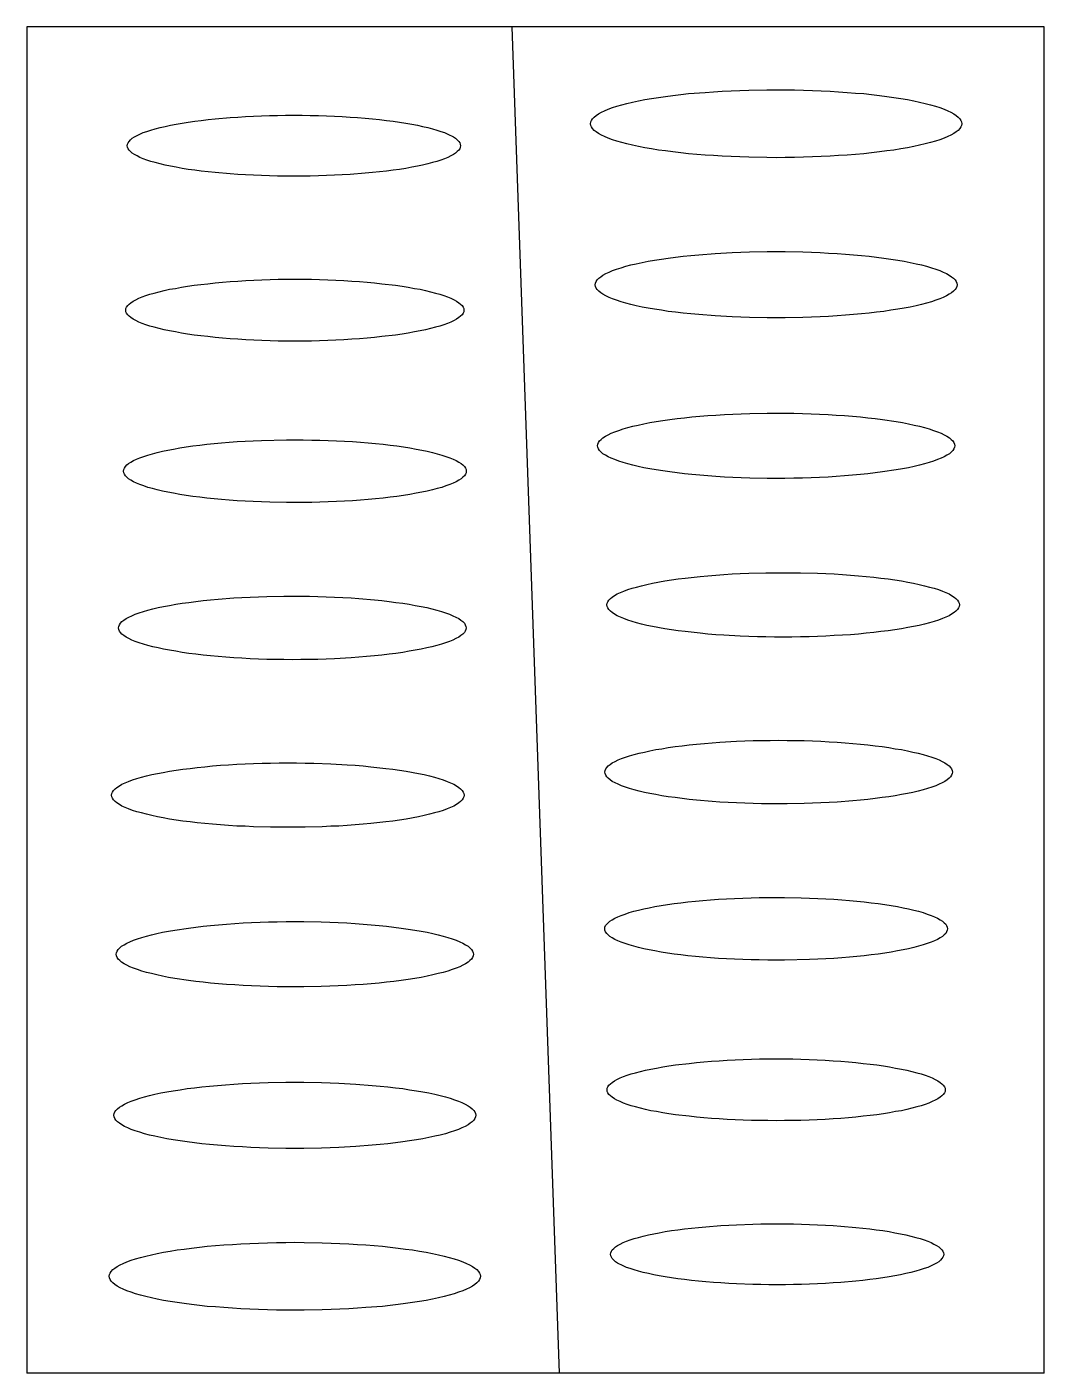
# Model space of a CAD drawing. Header units: millimetres. Extents: x 106 to 1096, y 85 to 181.
# Drawn here: x 952.3 to 1015.5, y 91.4 to 175 of the extents above; entities that cross this region are included whole.
import ezdxf

# ---------------------------------------------------------------- set-up
doc = ezdxf.new("R2010")
doc.units = ezdxf.units.MM

msp = doc.modelspace()

# ---------------------------------------------------------------- linework, layer by layer
at = {"color": 40, "true_color": 0xffa600}
for p, q in [((952.329, 175.007), (952.329, 91.407)), ((1015.521, 175.007), (952.329, 175.007)), ((982.447, 175.007), (985.404, 91.407)), ((1015.521, 91.407), (1015.521, 175.007)), ((1015.521, 91.407), (952.329, 91.407))]:
    msp.add_line(p, q, dxfattribs=at)
for points in [[(1010.407, 168.993, 0), (1010.397, 168.893, 0), (1010.357, 168.793, 0), (1010.287, 168.693, 0), (1010.187, 168.583, 0), (1010.067, 168.483, 0), (1009.917, 168.383, 0), (1009.737, 168.283, 0), (1009.537, 168.193, 0), (1009.307, 168.093, 0), (1009.047, 168.003, 0), (1008.767, 167.913, 0), (1008.467, 167.823, 0), (1008.137, 167.743, 0), (1007.787, 167.663, 0), (1007.427, 167.583, 0), (1007.027, 167.503, 0), (1006.617, 167.433, 0), (1006.197, 167.363, 0), (1005.747, 167.303, 0), (1005.287, 167.243, 0), (1004.807, 167.193, 0), (1004.317, 167.133, 0), (1003.807, 167.093, 0), (1003.287, 167.053, 0), (1002.757, 167.013, 0), (1002.227, 166.983, 0), (1001.677, 166.953, 0), (1001.127, 166.933, 0), (1000.567, 166.913, 0), (1000.007, 166.903, 0), (999.437, 166.893, 0), (998.877, 166.883, 0), (998.307, 166.893, 0), (997.187, 166.913, 0), (996.627, 166.933, 0), (996.077, 166.953, 0), (995.527, 166.983, 0), (994.987, 167.013, 0), (994.457, 167.053, 0), (993.437, 167.133, 0), (992.947, 167.193, 0), (992.467, 167.243, 0), (992.007, 167.303, 0), (991.557, 167.363, 0), (991.127, 167.433, 0), (990.717, 167.503, 0), (990.327, 167.583, 0), (989.957, 167.663, 0), (989.607, 167.743, 0), (989.287, 167.823, 0), (988.987, 167.913, 0), (988.707, 168.003, 0), (988.447, 168.093, 0), (988.217, 168.193, 0), (988.017, 168.283, 0), (987.837, 168.383, 0), (987.687, 168.483, 0), (987.567, 168.583, 0), (987.467, 168.693, 0), (987.397, 168.793, 0), (987.357, 168.893, 0), (987.337, 168.993, 0), (987.357, 169.103, 0), (987.397, 169.203, 0), (987.467, 169.303, 0), (987.567, 169.413, 0), (987.687, 169.513, 0), (987.837, 169.613, 0), (988.017, 169.713, 0), (988.217, 169.803, 0), (988.447, 169.903, 0), (988.707, 169.993, 0), (988.987, 170.083, 0), (989.287, 170.173, 0), (989.607, 170.253, 0), (989.957, 170.333, 0), (990.327, 170.413, 0), (990.717, 170.493, 0), (991.127, 170.563, 0), (991.557, 170.633, 0), (992.007, 170.693, 0), (992.467, 170.753, 0), (992.947, 170.803, 0), (993.437, 170.863, 0), (994.457, 170.943, 0), (994.987, 170.983, 0), (995.527, 171.013, 0), (996.077, 171.043, 0), (996.627, 171.063, 0), (997.187, 171.083, 0), (998.307, 171.103, 0), (999.437, 171.103, 0), (1000.007, 171.093, 0), (1000.567, 171.083, 0), (1001.127, 171.063, 0), (1001.677, 171.043, 0), (1002.227, 171.013, 0), (1002.757, 170.983, 0), (1003.287, 170.943, 0), (1003.807, 170.903, 0), (1004.317, 170.863, 0), (1004.807, 170.803, 0), (1005.287, 170.753, 0), (1005.747, 170.693, 0), (1006.197, 170.633, 0), (1006.617, 170.563, 0), (1007.027, 170.493, 0), (1007.427, 170.413, 0), (1007.787, 170.333, 0), (1008.137, 170.253, 0), (1008.467, 170.173, 0), (1008.767, 170.083, 0), (1009.047, 169.993, 0), (1009.307, 169.903, 0), (1009.537, 169.803, 0), (1009.737, 169.713, 0), (1009.917, 169.613, 0), (1010.067, 169.513, 0), (1010.187, 169.413, 0), (1010.287, 169.303, 0), (1010.357, 169.203, 0), (1010.397, 169.103, 0), (1010.407, 168.993, 0)], [(958.564, 167.632, 0), (958.574, 167.722, 0), (958.614, 167.812, 0), (958.674, 167.902, 0), (958.764, 168.002, 0), (958.874, 168.092, 0), (959.014, 168.182, 0), (959.354, 168.352, 0), (959.554, 168.442, 0), (959.784, 168.522, 0), (960.034, 168.602, 0), (960.304, 168.682, 0), (960.604, 168.752, 0), (960.914, 168.832, 0), (961.244, 168.902, 0), (961.594, 168.972, 0), (961.964, 169.032, 0), (962.344, 169.092, 0), (962.754, 169.152, 0), (963.164, 169.202, 0), (963.594, 169.252, 0), (964.034, 169.302, 0), (964.954, 169.382, 0), (965.424, 169.412, 0), (965.914, 169.442, 0), (966.894, 169.482, 0), (967.394, 169.502, 0), (967.904, 169.512, 0), (968.404, 169.522, 0), (969.424, 169.522, 0), (969.934, 169.512, 0), (970.434, 169.502, 0), (971.434, 169.462, 0), (971.924, 169.442, 0), (972.404, 169.412, 0), (972.874, 169.382, 0), (973.344, 169.342, 0), (973.794, 169.302, 0), (974.234, 169.252, 0), (974.664, 169.202, 0), (975.084, 169.152, 0), (975.484, 169.092, 0), (975.864, 169.032, 0), (976.234, 168.972, 0), (976.584, 168.902, 0), (976.914, 168.832, 0), (977.234, 168.752, 0), (977.524, 168.682, 0), (977.794, 168.602, 0), (978.044, 168.522, 0), (978.274, 168.442, 0), (978.484, 168.352, 0), (978.824, 168.182, 0), (978.954, 168.092, 0), (979.064, 168.002, 0), (979.154, 167.902, 0), (979.214, 167.812, 0), (979.254, 167.722, 0), (979.264, 167.632, 0), (979.254, 167.532, 0), (979.214, 167.442, 0), (979.154, 167.352, 0), (979.064, 167.262, 0), (978.954, 167.172, 0), (978.824, 167.082, 0), (978.664, 166.992, 0), (978.484, 166.902, 0), (978.274, 166.822, 0), (978.044, 166.732, 0), (977.794, 166.652, 0), (977.524, 166.582, 0), (977.234, 166.502, 0), (976.914, 166.432, 0), (976.584, 166.362, 0), (976.234, 166.292, 0), (975.864, 166.222, 0), (975.484, 166.162, 0), (975.084, 166.112, 0), (974.664, 166.052, 0), (974.234, 166.002, 0), (973.794, 165.962, 0), (973.344, 165.922, 0), (972.404, 165.842, 0), (971.924, 165.822, 0), (971.434, 165.792, 0), (970.434, 165.752, 0), (969.934, 165.742, 0), (969.424, 165.742, 0), (968.914, 165.732, 0), (968.404, 165.742, 0), (967.904, 165.742, 0), (967.394, 165.752, 0), (966.894, 165.772, 0), (966.404, 165.792, 0), (965.914, 165.822, 0), (965.424, 165.842, 0), (964.954, 165.882, 0), (964.034, 165.962, 0), (963.594, 166.002, 0), (963.164, 166.052, 0), (962.754, 166.112, 0), (962.344, 166.162, 0), (961.964, 166.222, 0), (961.594, 166.292, 0), (961.244, 166.362, 0), (960.914, 166.432, 0), (960.604, 166.502, 0), (960.304, 166.582, 0), (960.034, 166.652, 0), (959.784, 166.732, 0), (959.554, 166.822, 0), (959.354, 166.902, 0), (959.174, 166.992, 0), (959.014, 167.082, 0), (958.874, 167.172, 0), (958.764, 167.262, 0), (958.674, 167.352, 0), (958.614, 167.442, 0), (958.574, 167.532, 0), (958.564, 167.632, 0)], [(1010.117, 158.993, 0), (1010.097, 158.893, 0), (1010.057, 158.793, 0), (1009.997, 158.693, 0), (1009.897, 158.593, 0), (1009.777, 158.503, 0), (1009.627, 158.403, 0), (1009.457, 158.303, 0), (1009.257, 158.213, 0), (1009.037, 158.123, 0), (1008.787, 158.033, 0), (1008.517, 157.943, 0), (1008.217, 157.853, 0), (1007.907, 157.773, 0), (1007.567, 157.693, 0), (1007.207, 157.613, 0), (1006.827, 157.543, 0), (1006.427, 157.473, 0), (1006.007, 157.413, 0), (1005.567, 157.343, 0), (1005.117, 157.293, 0), (1004.657, 157.233, 0), (1004.177, 157.183, 0), (1003.177, 157.103, 0), (1002.657, 157.063, 0), (1002.137, 157.033, 0), (1001.607, 157.003, 0), (1000.527, 156.963, 0), (999.427, 156.943, 0), (998.327, 156.943, 0), (997.227, 156.963, 0), (996.147, 157.003, 0), (995.087, 157.063, 0), (994.067, 157.143, 0), (993.577, 157.183, 0), (993.097, 157.233, 0), (992.627, 157.293, 0), (992.177, 157.343, 0), (991.747, 157.413, 0), (991.327, 157.473, 0), (990.927, 157.543, 0), (990.547, 157.613, 0), (990.187, 157.693, 0), (989.847, 157.773, 0), (989.527, 157.853, 0), (989.237, 157.943, 0), (988.967, 158.033, 0), (988.717, 158.123, 0), (988.497, 158.213, 0), (988.297, 158.303, 0), (988.117, 158.403, 0), (987.977, 158.503, 0), (987.857, 158.593, 0), (987.757, 158.693, 0), (987.687, 158.793, 0), (987.647, 158.893, 0), (987.637, 158.993, 0), (987.647, 159.103, 0), (987.687, 159.203, 0), (987.757, 159.303, 0), (987.857, 159.403, 0), (987.977, 159.493, 0), (988.117, 159.593, 0), (988.297, 159.693, 0), (988.497, 159.783, 0), (988.717, 159.873, 0), (988.967, 159.963, 0), (989.237, 160.053, 0), (989.527, 160.143, 0), (989.847, 160.223, 0), (990.187, 160.303, 0), (990.547, 160.383, 0), (990.927, 160.453, 0), (991.327, 160.523, 0), (991.747, 160.583, 0), (992.177, 160.653, 0), (992.627, 160.703, 0), (993.097, 160.763, 0), (993.577, 160.813, 0), (994.067, 160.853, 0), (995.087, 160.933, 0), (996.147, 160.993, 0), (997.227, 161.033, 0), (998.327, 161.053, 0), (999.427, 161.053, 0), (1000.527, 161.033, 0), (1001.607, 160.993, 0), (1002.137, 160.963, 0), (1002.657, 160.933, 0), (1003.177, 160.893, 0), (1004.177, 160.813, 0), (1004.657, 160.763, 0), (1005.117, 160.703, 0), (1005.567, 160.653, 0), (1006.007, 160.583, 0), (1006.427, 160.523, 0), (1006.827, 160.453, 0), (1007.207, 160.383, 0), (1007.567, 160.303, 0), (1007.907, 160.223, 0), (1008.217, 160.143, 0), (1008.517, 160.053, 0), (1008.787, 159.963, 0), (1009.037, 159.873, 0), (1009.257, 159.783, 0), (1009.457, 159.693, 0), (1009.627, 159.593, 0), (1009.777, 159.493, 0), (1009.897, 159.403, 0), (1009.997, 159.303, 0), (1010.057, 159.203, 0), (1010.097, 159.103, 0), (1010.117, 158.993, 0)], [(958.474, 157.422, 0), (958.484, 157.512, 0), (958.524, 157.602, 0), (958.594, 157.702, 0), (958.674, 157.792, 0), (958.794, 157.882, 0), (958.924, 157.972, 0), (959.094, 158.062, 0), (959.274, 158.152, 0), (959.484, 158.242, 0), (959.714, 158.322, 0), (959.974, 158.402, 0), (960.244, 158.482, 0), (960.544, 158.562, 0), (960.864, 158.632, 0), (961.194, 158.712, 0), (961.554, 158.772, 0), (961.924, 158.842, 0), (962.314, 158.902, 0), (962.724, 158.962, 0), (963.144, 159.012, 0), (963.574, 159.062, 0), (964.024, 159.112, 0), (964.484, 159.152, 0), (964.954, 159.192, 0), (965.434, 159.222, 0), (965.924, 159.252, 0), (966.424, 159.282, 0), (966.924, 159.302, 0), (967.434, 159.312, 0), (967.944, 159.332, 0), (968.464, 159.332, 0), (968.974, 159.342, 0), (969.494, 159.332, 0), (970.004, 159.332, 0), (970.514, 159.312, 0), (971.024, 159.302, 0), (971.524, 159.282, 0), (972.024, 159.252, 0), (972.514, 159.222, 0), (972.994, 159.192, 0), (973.464, 159.152, 0), (973.924, 159.112, 0), (974.374, 159.062, 0), (975.234, 158.962, 0), (975.634, 158.902, 0), (976.024, 158.842, 0), (976.404, 158.772, 0), (976.754, 158.712, 0), (977.094, 158.632, 0), (977.404, 158.562, 0), (977.704, 158.482, 0), (977.984, 158.402, 0), (978.234, 158.322, 0), (978.464, 158.242, 0), (978.674, 158.152, 0), (978.864, 158.062, 0), (979.024, 157.972, 0), (979.164, 157.882, 0), (979.274, 157.792, 0), (979.364, 157.702, 0), (979.424, 157.602, 0), (979.464, 157.512, 0), (979.474, 157.422, 0), (979.464, 157.322, 0), (979.424, 157.232, 0), (979.364, 157.132, 0), (979.274, 157.042, 0), (979.164, 156.952, 0), (979.024, 156.862, 0), (978.864, 156.772, 0), (978.674, 156.682, 0), (978.464, 156.592, 0), (978.234, 156.512, 0), (977.984, 156.432, 0), (977.704, 156.352, 0), (977.404, 156.272, 0), (977.094, 156.202, 0), (976.754, 156.132, 0), (976.404, 156.062, 0), (976.024, 155.992, 0), (975.634, 155.932, 0), (975.234, 155.872, 0), (974.374, 155.772, 0), (973.924, 155.722, 0), (973.464, 155.682, 0), (972.994, 155.642, 0), (972.514, 155.612, 0), (972.024, 155.582, 0), (971.524, 155.552, 0), (971.024, 155.532, 0), (970.514, 155.522, 0), (970.004, 155.502, 0), (969.494, 155.502, 0), (968.974, 155.492, 0), (968.464, 155.502, 0), (967.944, 155.502, 0), (967.434, 155.522, 0), (966.924, 155.532, 0), (966.424, 155.552, 0), (965.924, 155.582, 0), (965.434, 155.612, 0), (964.954, 155.642, 0), (964.484, 155.682, 0), (964.024, 155.722, 0), (963.574, 155.772, 0), (963.144, 155.822, 0), (962.724, 155.872, 0), (962.314, 155.932, 0), (961.924, 155.992, 0), (961.554, 156.062, 0), (961.194, 156.132, 0), (960.864, 156.202, 0), (960.544, 156.272, 0), (960.244, 156.352, 0), (959.974, 156.432, 0), (959.714, 156.512, 0), (959.484, 156.592, 0), (959.274, 156.682, 0), (959.094, 156.772, 0), (958.924, 156.862, 0), (958.794, 156.952, 0), (958.674, 157.042, 0), (958.594, 157.132, 0), (958.524, 157.232, 0), (958.484, 157.322, 0), (958.474, 157.422, 0)], [(1009.967, 148.993, 0), (1009.957, 148.903, 0), (1009.917, 148.803, 0), (1009.847, 148.703, 0), (1009.757, 148.603, 0), (1009.637, 148.503, 0), (1009.487, 148.413, 0), (1009.317, 148.313, 0), (1009.127, 148.223, 0), (1008.897, 148.133, 0), (1008.657, 148.043, 0), (1008.387, 147.953, 0), (1008.097, 147.873, 0), (1007.787, 147.793, 0), (1007.447, 147.713, 0), (1007.097, 147.633, 0), (1006.717, 147.563, 0), (1006.327, 147.493, 0), (1005.487, 147.373, 0), (1005.037, 147.313, 0), (1004.577, 147.253, 0), (1004.107, 147.213, 0), (1003.617, 147.163, 0), (1003.117, 147.123, 0), (1002.607, 147.083, 0), (1002.097, 147.053, 0), (1000.507, 146.993, 0), (999.967, 146.983, 0), (999.417, 146.973, 0), (998.327, 146.973, 0), (997.247, 146.993, 0), (996.707, 147.013, 0), (996.177, 147.033, 0), (995.657, 147.053, 0), (995.137, 147.083, 0), (994.627, 147.123, 0), (994.137, 147.163, 0), (993.647, 147.213, 0), (993.177, 147.253, 0), (992.717, 147.313, 0), (992.267, 147.373, 0), (991.837, 147.433, 0), (991.427, 147.493, 0), (991.037, 147.563, 0), (990.657, 147.633, 0), (990.307, 147.713, 0), (989.967, 147.793, 0), (989.657, 147.873, 0), (989.367, 147.953, 0), (989.097, 148.043, 0), (988.847, 148.133, 0), (988.627, 148.223, 0), (988.437, 148.313, 0), (988.267, 148.413, 0), (988.117, 148.503, 0), (987.997, 148.603, 0), (987.907, 148.703, 0), (987.837, 148.803, 0), (987.797, 148.903, 0), (987.787, 148.993, 0), (987.797, 149.093, 0), (987.837, 149.193, 0), (987.907, 149.293, 0), (987.997, 149.393, 0), (988.117, 149.493, 0), (988.267, 149.583, 0), (988.437, 149.683, 0), (988.627, 149.773, 0), (988.847, 149.863, 0), (989.097, 149.953, 0), (989.367, 150.043, 0), (989.657, 150.123, 0), (989.967, 150.203, 0), (990.307, 150.283, 0), (990.657, 150.363, 0), (991.037, 150.433, 0), (991.427, 150.503, 0), (991.837, 150.563, 0), (992.267, 150.623, 0), (992.717, 150.683, 0), (993.177, 150.733, 0), (993.647, 150.783, 0), (994.137, 150.833, 0), (994.627, 150.873, 0), (995.137, 150.903, 0), (995.657, 150.943, 0), (996.177, 150.963, 0), (996.707, 150.983, 0), (997.247, 151.003, 0), (998.327, 151.023, 0), (999.417, 151.023, 0), (999.967, 151.013, 0), (1000.507, 151.003, 0), (1002.097, 150.943, 0), (1002.607, 150.903, 0), (1003.117, 150.873, 0), (1003.617, 150.833, 0), (1004.107, 150.783, 0), (1004.577, 150.733, 0), (1005.037, 150.683, 0), (1005.487, 150.623, 0), (1006.327, 150.503, 0), (1006.717, 150.433, 0), (1007.097, 150.363, 0), (1007.447, 150.283, 0), (1007.787, 150.203, 0), (1008.097, 150.123, 0), (1008.387, 150.043, 0), (1008.657, 149.953, 0), (1008.897, 149.863, 0), (1009.127, 149.773, 0), (1009.317, 149.683, 0), (1009.487, 149.583, 0), (1009.637, 149.493, 0), (1009.757, 149.393, 0), (1009.847, 149.293, 0), (1009.917, 149.193, 0), (1009.957, 149.093, 0), (1009.967, 148.993, 0)], [(958.324, 147.422, 0), (958.344, 147.512, 0), (958.384, 147.612, 0), (958.444, 147.702, 0), (958.534, 147.802, 0), (958.644, 147.892, 0), (958.784, 147.982, 0), (958.954, 148.072, 0), (959.134, 148.162, 0), (959.354, 148.252, 0), (959.584, 148.332, 0), (959.844, 148.422, 0), (960.124, 148.502, 0), (960.424, 148.582, 0), (960.744, 148.652, 0), (961.084, 148.722, 0), (961.444, 148.792, 0), (961.824, 148.862, 0), (962.224, 148.922, 0), (962.634, 148.982, 0), (963.064, 149.032, 0), (963.504, 149.092, 0), (963.954, 149.132, 0), (964.424, 149.182, 0), (964.904, 149.212, 0), (965.384, 149.252, 0), (965.884, 149.282, 0), (966.384, 149.302, 0), (966.894, 149.332, 0), (968.454, 149.362, 0), (969.494, 149.362, 0), (970.024, 149.352, 0), (970.534, 149.342, 0), (971.054, 149.332, 0), (971.564, 149.302, 0), (972.064, 149.282, 0), (972.564, 149.252, 0), (973.054, 149.212, 0), (973.524, 149.182, 0), (973.994, 149.132, 0), (974.454, 149.092, 0), (974.894, 149.032, 0), (975.314, 148.982, 0), (975.734, 148.922, 0), (976.124, 148.862, 0), (976.504, 148.792, 0), (976.864, 148.722, 0), (977.204, 148.652, 0), (977.524, 148.582, 0), (977.824, 148.502, 0), (978.104, 148.422, 0), (978.364, 148.332, 0), (978.604, 148.252, 0), (978.814, 148.162, 0), (979.004, 148.072, 0), (979.164, 147.982, 0), (979.304, 147.892, 0), (979.414, 147.802, 0), (979.504, 147.702, 0), (979.574, 147.612, 0), (979.614, 147.512, 0), (979.624, 147.422, 0), (979.614, 147.322, 0), (979.574, 147.222, 0), (979.504, 147.132, 0), (979.414, 147.042, 0), (979.304, 146.942, 0), (979.164, 146.852, 0), (979.004, 146.762, 0), (978.814, 146.672, 0), (978.604, 146.582, 0), (978.364, 146.502, 0), (978.104, 146.412, 0), (977.824, 146.332, 0), (977.524, 146.262, 0), (977.204, 146.182, 0), (976.864, 146.112, 0), (976.504, 146.042, 0), (976.124, 145.972, 0), (975.734, 145.912, 0), (975.314, 145.852, 0), (974.894, 145.802, 0), (974.454, 145.742, 0), (973.994, 145.702, 0), (973.524, 145.652, 0), (973.054, 145.622, 0), (972.564, 145.582, 0), (972.064, 145.552, 0), (971.564, 145.532, 0), (971.054, 145.512, 0), (970.534, 145.492, 0), (970.024, 145.482, 0), (969.494, 145.472, 0), (968.454, 145.472, 0), (967.414, 145.492, 0), (966.894, 145.512, 0), (966.384, 145.532, 0), (965.884, 145.552, 0), (965.384, 145.582, 0), (964.904, 145.622, 0), (964.424, 145.652, 0), (963.954, 145.702, 0), (963.504, 145.742, 0), (963.064, 145.802, 0), (962.634, 145.852, 0), (962.224, 145.912, 0), (961.824, 145.972, 0), (961.444, 146.042, 0), (961.084, 146.112, 0), (960.744, 146.182, 0), (960.424, 146.262, 0), (960.124, 146.332, 0), (959.844, 146.412, 0), (959.584, 146.502, 0), (959.354, 146.582, 0), (959.134, 146.672, 0), (958.954, 146.762, 0), (958.784, 146.852, 0), (958.644, 146.942, 0), (958.534, 147.042, 0), (958.444, 147.132, 0), (958.384, 147.222, 0), (958.344, 147.322, 0), (958.324, 147.422, 0)], [(1010.257, 139.113, 0), (1010.237, 139.013, 0), (1010.197, 138.923, 0), (1010.137, 138.823, 0), (1010.047, 138.723, 0), (1009.927, 138.633, 0), (1009.777, 138.533, 0), (1009.617, 138.443, 0), (1009.417, 138.353, 0), (1009.207, 138.263, 0), (1008.957, 138.173, 0), (1008.697, 138.083, 0), (1008.407, 138.003, 0), (1008.097, 137.923, 0), (1007.767, 137.843, 0), (1007.417, 137.773, 0), (1007.047, 137.703, 0), (1006.657, 137.633, 0), (1006.257, 137.573, 0), (1005.827, 137.503, 0), (1005.387, 137.453, 0), (1004.937, 137.403, 0), (1004.467, 137.353, 0), (1003.987, 137.303, 0), (1003.497, 137.263, 0), (1002.997, 137.233, 0), (1002.487, 137.203, 0), (1001.967, 137.173, 0), (1001.447, 137.153, 0), (1000.917, 137.133, 0), (1000.387, 137.123, 0), (999.847, 137.113, 0), (998.777, 137.113, 0), (998.237, 137.123, 0), (997.707, 137.133, 0), (996.647, 137.173, 0), (995.627, 137.233, 0), (995.127, 137.263, 0), (994.627, 137.303, 0), (994.147, 137.353, 0), (993.227, 137.453, 0), (992.787, 137.503, 0), (992.367, 137.573, 0), (991.957, 137.633, 0), (991.197, 137.773, 0), (990.847, 137.843, 0), (990.517, 137.923, 0), (990.207, 138.003, 0), (989.927, 138.083, 0), (989.657, 138.173, 0), (989.417, 138.263, 0), (989.197, 138.353, 0), (989.007, 138.443, 0), (988.837, 138.533, 0), (988.697, 138.633, 0), (988.577, 138.723, 0), (988.487, 138.823, 0), (988.417, 138.923, 0), (988.377, 139.013, 0), (988.367, 139.113, 0), (988.377, 139.213, 0), (988.417, 139.313, 0), (988.487, 139.413, 0), (988.577, 139.503, 0), (988.697, 139.603, 0), (988.837, 139.693, 0), (989.007, 139.793, 0), (989.197, 139.883, 0), (989.417, 139.973, 0), (989.657, 140.063, 0), (989.927, 140.143, 0), (990.207, 140.223, 0), (990.517, 140.303, 0), (990.847, 140.383, 0), (991.197, 140.463, 0), (991.957, 140.603, 0), (992.367, 140.663, 0), (992.787, 140.723, 0), (993.227, 140.783, 0), (994.147, 140.883, 0), (994.627, 140.923, 0), (995.627, 141.003, 0), (996.137, 141.033, 0), (996.647, 141.053, 0), (997.177, 141.083, 0), (998.237, 141.103, 0), (998.777, 141.113, 0), (999.847, 141.113, 0), (1000.387, 141.103, 0), (1001.447, 141.083, 0), (1001.967, 141.053, 0), (1002.487, 141.033, 0), (1002.997, 141.003, 0), (1003.497, 140.963, 0), (1003.987, 140.923, 0), (1004.467, 140.883, 0), (1004.937, 140.833, 0), (1005.387, 140.783, 0), (1005.827, 140.723, 0), (1006.257, 140.663, 0), (1006.657, 140.603, 0), (1007.047, 140.533, 0), (1007.417, 140.463, 0), (1007.767, 140.383, 0), (1008.097, 140.303, 0), (1008.407, 140.223, 0), (1008.697, 140.143, 0), (1008.957, 140.063, 0), (1009.207, 139.973, 0), (1009.417, 139.883, 0), (1009.617, 139.793, 0), (1009.777, 139.693, 0), (1009.927, 139.603, 0), (1010.047, 139.503, 0), (1010.137, 139.413, 0), (1010.197, 139.313, 0), (1010.237, 139.213, 0), (1010.257, 139.113, 0)], [(958.024, 137.692, 0), (958.044, 137.782, 0), (958.084, 137.882, 0), (958.144, 137.982, 0), (958.234, 138.072, 0), (958.354, 138.172, 0), (958.494, 138.262, 0), (958.654, 138.352, 0), (958.854, 138.442, 0), (959.064, 138.532, 0), (959.304, 138.622, 0), (959.564, 138.702, 0), (959.844, 138.792, 0), (960.154, 138.862, 0), (960.474, 138.942, 0), (960.824, 139.012, 0), (961.194, 139.082, 0), (961.574, 139.152, 0), (961.974, 139.212, 0), (962.394, 139.272, 0), (962.824, 139.332, 0), (963.274, 139.382, 0), (963.734, 139.432, 0), (964.204, 139.472, 0), (965.184, 139.552, 0), (965.684, 139.582, 0), (966.204, 139.602, 0), (966.714, 139.622, 0), (967.234, 139.642, 0), (968.294, 139.662, 0), (969.354, 139.662, 0), (969.884, 139.652, 0), (970.404, 139.642, 0), (971.444, 139.602, 0), (971.954, 139.582, 0), (972.464, 139.552, 0), (972.954, 139.512, 0), (973.914, 139.432, 0), (974.374, 139.382, 0), (974.824, 139.332, 0), (975.254, 139.272, 0), (975.674, 139.212, 0), (976.074, 139.152, 0), (976.454, 139.082, 0), (976.824, 139.012, 0), (977.164, 138.942, 0), (977.494, 138.862, 0), (977.794, 138.792, 0), (978.084, 138.702, 0), (978.344, 138.622, 0), (978.584, 138.532, 0), (978.794, 138.442, 0), (978.984, 138.352, 0), (979.154, 138.262, 0), (979.294, 138.172, 0), (979.414, 138.072, 0), (979.504, 137.982, 0), (979.564, 137.882, 0), (979.604, 137.782, 0), (979.614, 137.692, 0), (979.604, 137.592, 0), (979.564, 137.492, 0), (979.504, 137.402, 0), (979.414, 137.302, 0), (979.294, 137.212, 0), (979.154, 137.112, 0), (978.984, 137.022, 0), (978.794, 136.932, 0), (978.584, 136.842, 0), (978.344, 136.762, 0), (978.084, 136.672, 0), (977.794, 136.592, 0), (977.494, 136.512, 0), (977.164, 136.442, 0), (976.824, 136.362, 0), (976.454, 136.292, 0), (976.074, 136.232, 0), (975.674, 136.162, 0), (975.254, 136.102, 0), (974.824, 136.052, 0), (974.374, 135.992, 0), (973.914, 135.952, 0), (973.434, 135.902, 0), (972.954, 135.862, 0), (972.464, 135.832, 0), (971.444, 135.772, 0), (970.404, 135.732, 0), (969.884, 135.722, 0), (969.354, 135.722, 0), (968.824, 135.712, 0), (968.294, 135.722, 0), (967.764, 135.722, 0), (967.234, 135.732, 0), (966.714, 135.752, 0), (966.204, 135.772, 0), (965.684, 135.802, 0), (965.184, 135.832, 0), (964.694, 135.862, 0), (964.204, 135.902, 0), (963.734, 135.952, 0), (963.274, 135.992, 0), (962.824, 136.052, 0), (962.394, 136.102, 0), (961.974, 136.162, 0), (961.574, 136.232, 0), (961.194, 136.292, 0), (960.824, 136.362, 0), (960.474, 136.442, 0), (960.154, 136.512, 0), (959.844, 136.592, 0), (959.564, 136.672, 0), (959.304, 136.762, 0), (959.064, 136.842, 0), (958.854, 136.932, 0), (958.654, 137.022, 0), (958.494, 137.112, 0), (958.354, 137.212, 0), (958.234, 137.302, 0), (958.144, 137.402, 0), (958.084, 137.492, 0), (958.044, 137.592, 0), (958.024, 137.692, 0)], [(1009.827, 128.723, 0), (1009.807, 128.633, 0), (1009.767, 128.533, 0), (1009.707, 128.433, 0), (1009.617, 128.343, 0), (1009.497, 128.243, 0), (1009.357, 128.153, 0), (1009.197, 128.063, 0), (1008.997, 127.973, 0), (1008.787, 127.883, 0), (1008.547, 127.793, 0), (1008.287, 127.713, 0), (1008.007, 127.623, 0), (1007.697, 127.553, 0), (1007.377, 127.473, 0), (1007.027, 127.403, 0), (1006.657, 127.333, 0), (1006.277, 127.263, 0), (1005.877, 127.203, 0), (1005.457, 127.143, 0), (1005.027, 127.083, 0), (1004.577, 127.033, 0), (1004.117, 126.983, 0), (1003.647, 126.943, 0), (1002.667, 126.863, 0), (1002.167, 126.833, 0), (1001.647, 126.813, 0), (1001.137, 126.793, 0), (1000.617, 126.773, 0), (999.557, 126.753, 0), (998.497, 126.753, 0), (997.967, 126.763, 0), (997.447, 126.773, 0), (996.407, 126.813, 0), (995.897, 126.833, 0), (995.387, 126.863, 0), (994.897, 126.903, 0), (993.937, 126.983, 0), (993.477, 127.033, 0), (993.027, 127.083, 0), (992.597, 127.143, 0), (992.177, 127.203, 0), (991.777, 127.263, 0), (991.397, 127.333, 0), (991.027, 127.403, 0), (990.687, 127.473, 0), (990.357, 127.553, 0), (990.057, 127.623, 0), (989.767, 127.713, 0), (989.507, 127.793, 0), (989.267, 127.883, 0), (989.057, 127.973, 0), (988.867, 128.063, 0), (988.697, 128.153, 0), (988.557, 128.243, 0), (988.437, 128.343, 0), (988.347, 128.433, 0), (988.287, 128.533, 0), (988.247, 128.633, 0), (988.237, 128.723, 0), (988.247, 128.823, 0), (988.287, 128.923, 0), (988.347, 129.013, 0), (988.437, 129.113, 0), (988.557, 129.203, 0), (988.697, 129.303, 0), (988.867, 129.393, 0), (989.057, 129.483, 0), (989.267, 129.573, 0), (989.507, 129.653, 0), (989.767, 129.743, 0), (990.057, 129.823, 0), (990.357, 129.903, 0), (990.687, 129.973, 0), (991.027, 130.053, 0), (991.397, 130.123, 0), (991.777, 130.183, 0), (992.177, 130.253, 0), (992.597, 130.313, 0), (993.027, 130.363, 0), (993.477, 130.423, 0), (993.937, 130.463, 0), (994.417, 130.513, 0), (994.897, 130.553, 0), (995.387, 130.583, 0), (996.407, 130.643, 0), (997.447, 130.683, 0), (997.967, 130.693, 0), (998.497, 130.693, 0), (999.027, 130.703, 0), (999.557, 130.693, 0), (1000.087, 130.693, 0), (1000.617, 130.683, 0), (1001.137, 130.663, 0), (1001.647, 130.643, 0), (1002.167, 130.613, 0), (1002.667, 130.583, 0), (1003.157, 130.553, 0), (1003.647, 130.513, 0), (1004.117, 130.463, 0), (1004.577, 130.423, 0), (1005.027, 130.363, 0), (1005.457, 130.313, 0), (1005.877, 130.253, 0), (1006.277, 130.183, 0), (1006.657, 130.123, 0), (1007.027, 130.053, 0), (1007.377, 129.973, 0), (1007.697, 129.903, 0), (1008.007, 129.823, 0), (1008.287, 129.743, 0), (1008.547, 129.653, 0), (1008.787, 129.573, 0), (1008.997, 129.483, 0), (1009.197, 129.393, 0), (1009.357, 129.303, 0), (1009.497, 129.203, 0), (1009.617, 129.113, 0), (1009.707, 129.013, 0), (1009.767, 128.923, 0), (1009.807, 128.823, 0), (1009.827, 128.723, 0)], [(957.594, 127.302, 0), (957.614, 127.402, 0), (957.654, 127.492, 0), (957.714, 127.592, 0), (957.804, 127.692, 0), (957.924, 127.782, 0), (958.074, 127.882, 0), (958.234, 127.972, 0), (958.434, 128.062, 0), (958.644, 128.152, 0), (958.894, 128.242, 0), (959.154, 128.332, 0), (959.444, 128.412, 0), (959.754, 128.492, 0), (960.084, 128.572, 0), (960.434, 128.642, 0), (960.804, 128.712, 0), (961.194, 128.782, 0), (961.594, 128.842, 0), (962.024, 128.912, 0), (962.464, 128.962, 0), (962.914, 129.012, 0), (963.384, 129.062, 0), (963.864, 129.112, 0), (964.354, 129.152, 0), (964.854, 129.182, 0), (965.364, 129.212, 0), (965.884, 129.242, 0), (966.404, 129.262, 0), (966.934, 129.282, 0), (967.464, 129.292, 0), (968.004, 129.302, 0), (969.074, 129.302, 0), (969.614, 129.292, 0), (970.144, 129.282, 0), (971.204, 129.242, 0), (972.224, 129.182, 0), (972.724, 129.152, 0), (973.224, 129.112, 0), (973.704, 129.062, 0), (974.624, 128.962, 0), (975.064, 128.912, 0), (975.484, 128.842, 0), (975.894, 128.782, 0), (976.654, 128.642, 0), (977.004, 128.572, 0), (977.334, 128.492, 0), (977.644, 128.412, 0), (977.924, 128.332, 0), (978.194, 128.242, 0), (978.434, 128.152, 0), (978.654, 128.062, 0), (978.844, 127.972, 0), (979.014, 127.882, 0), (979.154, 127.782, 0), (979.274, 127.692, 0), (979.364, 127.592, 0), (979.434, 127.492, 0), (979.474, 127.402, 0), (979.484, 127.302, 0), (979.474, 127.202, 0), (979.434, 127.102, 0), (979.364, 127.002, 0), (979.274, 126.912, 0), (979.154, 126.812, 0), (979.014, 126.722, 0), (978.844, 126.622, 0), (978.654, 126.532, 0), (978.434, 126.442, 0), (978.194, 126.352, 0), (977.924, 126.272, 0), (977.644, 126.192, 0), (977.334, 126.112, 0), (977.004, 126.032, 0), (976.654, 125.952, 0), (975.894, 125.812, 0), (975.484, 125.752, 0), (975.064, 125.692, 0), (974.624, 125.632, 0), (973.704, 125.532, 0), (973.224, 125.492, 0), (972.224, 125.412, 0), (971.714, 125.382, 0), (971.204, 125.362, 0), (970.674, 125.332, 0), (969.614, 125.312, 0), (969.074, 125.302, 0), (968.004, 125.302, 0), (967.464, 125.312, 0), (966.404, 125.332, 0), (965.884, 125.362, 0), (965.364, 125.382, 0), (964.854, 125.412, 0), (964.354, 125.452, 0), (963.864, 125.492, 0), (963.384, 125.532, 0), (962.914, 125.582, 0), (962.464, 125.632, 0), (962.024, 125.692, 0), (961.594, 125.752, 0), (961.194, 125.812, 0), (960.804, 125.882, 0), (960.434, 125.952, 0), (960.084, 126.032, 0), (959.754, 126.112, 0), (959.444, 126.192, 0), (959.154, 126.272, 0), (958.894, 126.352, 0), (958.644, 126.442, 0), (958.434, 126.532, 0), (958.234, 126.622, 0), (958.074, 126.722, 0), (957.924, 126.812, 0), (957.804, 126.912, 0), (957.714, 127.002, 0), (957.654, 127.102, 0), (957.614, 127.202, 0), (957.594, 127.302, 0)], [(1009.527, 118.993, 0), (1009.507, 118.903, 0), (1009.467, 118.803, 0), (1009.407, 118.713, 0), (1009.317, 118.613, 0), (1009.207, 118.523, 0), (1009.067, 118.433, 0), (1008.897, 118.343, 0), (1008.717, 118.253, 0), (1008.497, 118.163, 0), (1008.267, 118.083, 0), (1008.007, 117.993, 0), (1007.727, 117.913, 0), (1007.427, 117.833, 0), (1007.107, 117.763, 0), (1006.767, 117.693, 0), (1006.407, 117.623, 0), (1006.027, 117.553, 0), (1005.627, 117.493, 0), (1005.217, 117.433, 0), (1004.787, 117.383, 0), (1004.347, 117.323, 0), (1003.897, 117.283, 0), (1003.427, 117.233, 0), (1002.947, 117.203, 0), (1002.467, 117.163, 0), (1001.967, 117.133, 0), (1001.467, 117.113, 0), (1000.957, 117.083, 0), (999.397, 117.053, 0), (998.357, 117.053, 0), (997.827, 117.063, 0), (997.317, 117.073, 0), (996.797, 117.083, 0), (996.287, 117.113, 0), (995.787, 117.133, 0), (995.287, 117.163, 0), (994.797, 117.203, 0), (994.327, 117.233, 0), (993.857, 117.283, 0), (993.397, 117.323, 0), (992.957, 117.383, 0), (992.537, 117.433, 0), (992.117, 117.493, 0), (991.727, 117.553, 0), (991.347, 117.623, 0), (990.987, 117.693, 0), (990.647, 117.763, 0), (990.327, 117.833, 0), (990.027, 117.913, 0), (989.747, 117.993, 0), (989.487, 118.083, 0), (989.247, 118.163, 0), (989.037, 118.253, 0), (988.847, 118.343, 0), (988.687, 118.433, 0), (988.547, 118.523, 0), (988.437, 118.613, 0), (988.347, 118.713, 0), (988.277, 118.803, 0), (988.237, 118.903, 0), (988.227, 118.993, 0), (988.237, 119.093, 0), (988.277, 119.193, 0), (988.347, 119.283, 0), (988.437, 119.373, 0), (988.547, 119.473, 0), (988.687, 119.563, 0), (988.847, 119.653, 0), (989.037, 119.743, 0), (989.247, 119.833, 0), (989.487, 119.913, 0), (989.747, 120.003, 0), (990.027, 120.083, 0), (990.327, 120.153, 0), (990.647, 120.233, 0), (990.987, 120.303, 0), (991.347, 120.373, 0), (991.727, 120.443, 0), (992.117, 120.503, 0), (992.537, 120.563, 0), (992.957, 120.613, 0), (993.397, 120.673, 0), (993.857, 120.713, 0), (994.327, 120.763, 0), (994.797, 120.793, 0), (995.287, 120.833, 0), (995.787, 120.863, 0), (996.287, 120.883, 0), (996.797, 120.903, 0), (997.317, 120.923, 0), (997.827, 120.933, 0), (998.357, 120.943, 0), (999.397, 120.943, 0), (1000.437, 120.923, 0), (1000.957, 120.903, 0), (1001.467, 120.883, 0), (1001.967, 120.863, 0), (1002.467, 120.833, 0), (1002.947, 120.793, 0), (1003.427, 120.763, 0), (1003.897, 120.713, 0), (1004.347, 120.673, 0), (1004.787, 120.613, 0), (1005.217, 120.563, 0), (1005.627, 120.503, 0), (1006.027, 120.443, 0), (1006.407, 120.373, 0), (1006.767, 120.303, 0), (1007.107, 120.233, 0), (1007.427, 120.153, 0), (1007.727, 120.083, 0), (1008.007, 120.003, 0), (1008.267, 119.913, 0), (1008.497, 119.833, 0), (1008.717, 119.743, 0), (1008.897, 119.653, 0), (1009.067, 119.563, 0), (1009.207, 119.473, 0), (1009.317, 119.373, 0), (1009.407, 119.283, 0), (1009.467, 119.193, 0), (1009.507, 119.093, 0), (1009.527, 118.993, 0)], [(957.884, 117.422, 0), (957.894, 117.512, 0), (957.934, 117.612, 0), (958.004, 117.712, 0), (958.094, 117.812, 0), (958.214, 117.912, 0), (958.364, 118.002, 0), (958.534, 118.102, 0), (958.724, 118.192, 0), (958.954, 118.282, 0), (959.194, 118.372, 0), (959.464, 118.462, 0), (959.754, 118.542, 0), (960.064, 118.622, 0), (960.404, 118.702, 0), (960.754, 118.782, 0), (961.134, 118.852, 0), (961.524, 118.922, 0), (962.364, 119.042, 0), (962.814, 119.102, 0), (963.274, 119.162, 0), (963.744, 119.202, 0), (964.234, 119.252, 0), (964.734, 119.292, 0), (965.244, 119.332, 0), (965.754, 119.362, 0), (967.344, 119.422, 0), (967.884, 119.432, 0), (968.434, 119.442, 0), (969.524, 119.442, 0), (970.604, 119.422, 0), (971.144, 119.402, 0), (971.674, 119.382, 0), (972.194, 119.362, 0), (972.714, 119.332, 0), (973.224, 119.292, 0), (973.714, 119.252, 0), (974.204, 119.202, 0), (974.674, 119.162, 0), (975.134, 119.102, 0), (975.584, 119.042, 0), (976.014, 118.982, 0), (976.424, 118.922, 0), (976.814, 118.852, 0), (977.194, 118.782, 0), (977.544, 118.702, 0), (977.884, 118.622, 0), (978.194, 118.542, 0), (978.484, 118.462, 0), (978.754, 118.372, 0), (979.004, 118.282, 0), (979.224, 118.192, 0), (979.414, 118.102, 0), (979.584, 118.002, 0), (979.734, 117.912, 0), (979.854, 117.812, 0), (979.944, 117.712, 0), (980.014, 117.612, 0), (980.054, 117.512, 0), (980.064, 117.422, 0), (980.054, 117.322, 0), (980.014, 117.222, 0), (979.944, 117.122, 0), (979.854, 117.022, 0), (979.734, 116.922, 0), (979.584, 116.832, 0), (979.414, 116.732, 0), (979.224, 116.642, 0), (979.004, 116.552, 0), (978.754, 116.462, 0), (978.484, 116.372, 0), (978.194, 116.292, 0), (977.884, 116.212, 0), (977.544, 116.132, 0), (977.194, 116.052, 0), (976.814, 115.982, 0), (976.424, 115.912, 0), (976.014, 115.852, 0), (975.584, 115.792, 0), (975.134, 115.732, 0), (974.674, 115.682, 0), (974.204, 115.632, 0), (973.714, 115.582, 0), (973.224, 115.542, 0), (972.714, 115.512, 0), (972.194, 115.472, 0), (971.674, 115.452, 0), (971.144, 115.432, 0), (970.604, 115.412, 0), (969.524, 115.392, 0), (968.434, 115.392, 0), (967.884, 115.402, 0), (967.344, 115.412, 0), (965.754, 115.472, 0), (965.244, 115.512, 0), (964.734, 115.542, 0), (964.234, 115.582, 0), (963.744, 115.632, 0), (963.274, 115.682, 0), (962.814, 115.732, 0), (962.364, 115.792, 0), (961.524, 115.912, 0), (961.134, 115.982, 0), (960.754, 116.052, 0), (960.404, 116.132, 0), (960.064, 116.212, 0), (959.754, 116.292, 0), (959.464, 116.372, 0), (959.194, 116.462, 0), (958.954, 116.552, 0), (958.724, 116.642, 0), (958.534, 116.732, 0), (958.364, 116.832, 0), (958.214, 116.922, 0), (958.094, 117.022, 0), (958.004, 117.122, 0), (957.934, 117.222, 0), (957.894, 117.322, 0), (957.884, 117.422, 0)], [(1009.377, 108.993, 0), (1009.367, 108.903, 0), (1009.327, 108.813, 0), (1009.257, 108.713, 0), (1009.177, 108.623, 0), (1009.057, 108.533, 0), (1008.927, 108.443, 0), (1008.757, 108.353, 0), (1008.577, 108.263, 0), (1008.367, 108.173, 0), (1008.137, 108.093, 0), (1007.877, 108.013, 0), (1007.607, 107.933, 0), (1007.307, 107.853, 0), (1006.987, 107.783, 0), (1006.657, 107.703, 0), (1006.297, 107.643, 0), (1005.927, 107.573, 0), (1005.537, 107.513, 0), (1005.127, 107.453, 0), (1004.707, 107.403, 0), (1004.277, 107.353, 0), (1003.827, 107.303, 0), (1003.367, 107.263, 0), (1002.897, 107.223, 0), (1002.417, 107.193, 0), (1001.927, 107.163, 0), (1001.427, 107.133, 0), (1000.927, 107.113, 0), (1000.417, 107.103, 0), (999.907, 107.083, 0), (999.387, 107.083, 0), (998.877, 107.073, 0), (998.357, 107.083, 0), (997.847, 107.083, 0), (997.337, 107.103, 0), (996.827, 107.113, 0), (996.327, 107.133, 0), (995.827, 107.163, 0), (995.337, 107.193, 0), (994.857, 107.223, 0), (994.387, 107.263, 0), (993.927, 107.303, 0), (993.477, 107.353, 0), (992.617, 107.453, 0), (992.217, 107.513, 0), (991.827, 107.573, 0), (991.447, 107.643, 0), (991.097, 107.703, 0), (990.757, 107.783, 0), (990.447, 107.853, 0), (990.147, 107.933, 0), (989.867, 108.013, 0), (989.617, 108.093, 0), (989.387, 108.173, 0), (989.177, 108.263, 0), (988.987, 108.353, 0), (988.827, 108.443, 0), (988.687, 108.533, 0), (988.577, 108.623, 0), (988.487, 108.713, 0), (988.427, 108.813, 0), (988.387, 108.903, 0), (988.377, 108.993, 0), (988.387, 109.093, 0), (988.427, 109.183, 0), (988.487, 109.283, 0), (988.577, 109.373, 0), (988.687, 109.463, 0), (988.827, 109.553, 0), (988.987, 109.643, 0), (989.177, 109.733, 0), (989.387, 109.823, 0), (989.617, 109.903, 0), (989.867, 109.983, 0), (990.147, 110.063, 0), (990.447, 110.143, 0), (990.757, 110.213, 0), (991.097, 110.283, 0), (991.447, 110.353, 0), (991.827, 110.423, 0), (992.217, 110.483, 0), (992.617, 110.543, 0), (993.477, 110.643, 0), (993.927, 110.693, 0), (994.387, 110.733, 0), (994.857, 110.773, 0), (995.337, 110.803, 0), (995.827, 110.833, 0), (996.327, 110.863, 0), (996.827, 110.883, 0), (997.337, 110.893, 0), (997.847, 110.913, 0), (998.357, 110.913, 0), (998.877, 110.923, 0), (999.387, 110.913, 0), (999.907, 110.913, 0), (1000.417, 110.893, 0), (1000.927, 110.883, 0), (1001.427, 110.863, 0), (1001.927, 110.833, 0), (1002.417, 110.803, 0), (1002.897, 110.773, 0), (1003.367, 110.733, 0), (1003.827, 110.693, 0), (1004.277, 110.643, 0), (1004.707, 110.593, 0), (1005.127, 110.543, 0), (1005.537, 110.483, 0), (1005.927, 110.423, 0), (1006.297, 110.353, 0), (1006.657, 110.283, 0), (1006.987, 110.213, 0), (1007.307, 110.143, 0), (1007.607, 110.063, 0), (1007.877, 109.983, 0), (1008.137, 109.903, 0), (1008.367, 109.823, 0), (1008.577, 109.733, 0), (1008.757, 109.643, 0), (1008.927, 109.553, 0), (1009.057, 109.463, 0), (1009.177, 109.373, 0), (1009.257, 109.283, 0), (1009.327, 109.183, 0), (1009.367, 109.093, 0), (1009.377, 108.993, 0)], [(957.734, 107.422, 0), (957.754, 107.522, 0), (957.794, 107.622, 0), (957.854, 107.722, 0), (957.954, 107.822, 0), (958.074, 107.912, 0), (958.224, 108.012, 0), (958.394, 108.112, 0), (958.594, 108.202, 0), (958.814, 108.292, 0), (959.064, 108.382, 0), (959.334, 108.472, 0), (959.634, 108.562, 0), (959.944, 108.642, 0), (960.284, 108.722, 0), (960.644, 108.802, 0), (961.024, 108.872, 0), (961.424, 108.942, 0), (961.844, 109.002, 0), (962.284, 109.072, 0), (962.734, 109.122, 0), (963.194, 109.182, 0), (963.674, 109.232, 0), (964.674, 109.312, 0), (965.194, 109.352, 0), (965.714, 109.382, 0), (966.244, 109.412, 0), (967.324, 109.452, 0), (968.424, 109.472, 0), (969.524, 109.472, 0), (970.624, 109.452, 0), (971.704, 109.412, 0), (972.764, 109.352, 0), (973.784, 109.272, 0), (974.274, 109.232, 0), (974.754, 109.182, 0), (975.224, 109.122, 0), (975.674, 109.072, 0), (976.104, 109.002, 0), (976.524, 108.942, 0), (976.924, 108.872, 0), (977.304, 108.802, 0), (977.664, 108.722, 0), (978.004, 108.642, 0), (978.324, 108.562, 0), (978.614, 108.472, 0), (978.884, 108.382, 0), (979.134, 108.292, 0), (979.354, 108.202, 0), (979.554, 108.112, 0), (979.734, 108.012, 0), (979.874, 107.912, 0), (979.994, 107.822, 0), (980.094, 107.722, 0), (980.164, 107.622, 0), (980.204, 107.522, 0), (980.214, 107.422, 0), (980.204, 107.312, 0), (980.164, 107.212, 0), (980.094, 107.112, 0), (979.994, 107.012, 0), (979.874, 106.922, 0), (979.734, 106.822, 0), (979.554, 106.722, 0), (979.354, 106.632, 0), (979.134, 106.542, 0), (978.884, 106.452, 0), (978.614, 106.362, 0), (978.324, 106.272, 0), (978.004, 106.192, 0), (977.664, 106.112, 0), (977.304, 106.032, 0), (976.924, 105.962, 0), (976.524, 105.892, 0), (976.104, 105.832, 0), (975.674, 105.762, 0), (975.224, 105.712, 0), (974.754, 105.652, 0), (974.274, 105.602, 0), (973.784, 105.562, 0), (972.764, 105.482, 0), (971.704, 105.422, 0), (970.624, 105.382, 0), (969.524, 105.362, 0), (968.424, 105.362, 0), (967.324, 105.382, 0), (966.244, 105.422, 0), (965.714, 105.452, 0), (965.194, 105.482, 0), (964.674, 105.522, 0), (963.674, 105.602, 0), (963.194, 105.652, 0), (962.734, 105.712, 0), (962.284, 105.762, 0), (961.844, 105.832, 0), (961.424, 105.892, 0), (961.024, 105.962, 0), (960.644, 106.032, 0), (960.284, 106.112, 0), (959.944, 106.192, 0), (959.634, 106.272, 0), (959.334, 106.362, 0), (959.064, 106.452, 0), (958.814, 106.542, 0), (958.594, 106.632, 0), (958.394, 106.722, 0), (958.224, 106.822, 0), (958.074, 106.922, 0), (957.954, 107.012, 0), (957.854, 107.112, 0), (957.794, 107.212, 0), (957.754, 107.312, 0), (957.734, 107.422, 0)], [(1009.287, 98.783, 0), (1009.277, 98.693, 0), (1009.237, 98.603, 0), (1009.177, 98.513, 0), (1009.087, 98.413, 0), (1008.977, 98.323, 0), (1008.837, 98.233, 0), (1008.497, 98.063, 0), (1008.297, 97.973, 0), (1008.067, 97.893, 0), (1007.817, 97.813, 0), (1007.547, 97.733, 0), (1007.247, 97.663, 0), (1006.937, 97.583, 0), (1006.607, 97.513, 0), (1006.257, 97.443, 0), (1005.887, 97.383, 0), (1005.507, 97.323, 0), (1005.097, 97.263, 0), (1004.687, 97.213, 0), (1004.257, 97.163, 0), (1003.817, 97.113, 0), (1002.897, 97.033, 0), (1002.427, 97.003, 0), (1001.937, 96.973, 0), (1000.957, 96.933, 0), (1000.457, 96.913, 0), (999.947, 96.903, 0), (999.447, 96.893, 0), (998.427, 96.893, 0), (997.917, 96.903, 0), (997.417, 96.913, 0), (996.417, 96.953, 0), (995.927, 96.973, 0), (995.447, 97.003, 0), (994.977, 97.033, 0), (994.507, 97.073, 0), (994.057, 97.113, 0), (993.617, 97.163, 0), (993.187, 97.213, 0), (992.767, 97.263, 0), (992.367, 97.323, 0), (991.987, 97.383, 0), (991.617, 97.443, 0), (991.267, 97.513, 0), (990.937, 97.583, 0), (990.617, 97.663, 0), (990.327, 97.733, 0), (990.057, 97.813, 0), (989.807, 97.893, 0), (989.577, 97.973, 0), (989.367, 98.063, 0), (989.027, 98.233, 0), (988.897, 98.323, 0), (988.787, 98.413, 0), (988.697, 98.513, 0), (988.637, 98.603, 0), (988.597, 98.693, 0), (988.587, 98.783, 0), (988.597, 98.883, 0), (988.637, 98.973, 0), (988.697, 99.063, 0), (988.787, 99.153, 0), (988.897, 99.243, 0), (989.027, 99.333, 0), (989.187, 99.423, 0), (989.367, 99.513, 0), (989.577, 99.593, 0), (989.807, 99.683, 0), (990.057, 99.763, 0), (990.327, 99.833, 0), (990.617, 99.913, 0), (990.937, 99.983, 0), (991.267, 100.053, 0), (991.617, 100.123, 0), (991.987, 100.193, 0), (992.367, 100.253, 0), (992.767, 100.303, 0), (993.187, 100.363, 0), (993.617, 100.413, 0), (994.057, 100.453, 0), (994.507, 100.493, 0), (995.447, 100.573, 0), (995.927, 100.593, 0), (996.417, 100.623, 0), (997.417, 100.663, 0), (997.917, 100.673, 0), (998.427, 100.673, 0), (998.937, 100.683, 0), (999.447, 100.673, 0), (999.947, 100.673, 0), (1000.457, 100.663, 0), (1000.957, 100.643, 0), (1001.447, 100.623, 0), (1001.937, 100.593, 0), (1002.427, 100.573, 0), (1002.897, 100.533, 0), (1003.817, 100.453, 0), (1004.257, 100.413, 0), (1004.687, 100.363, 0), (1005.097, 100.303, 0), (1005.507, 100.253, 0), (1005.887, 100.193, 0), (1006.257, 100.123, 0), (1006.607, 100.053, 0), (1006.937, 99.983, 0), (1007.247, 99.913, 0), (1007.547, 99.833, 0), (1007.817, 99.763, 0), (1008.067, 99.683, 0), (1008.297, 99.593, 0), (1008.497, 99.513, 0), (1008.677, 99.423, 0), (1008.837, 99.333, 0), (1008.977, 99.243, 0), (1009.087, 99.153, 0), (1009.177, 99.063, 0), (1009.237, 98.973, 0), (1009.277, 98.883, 0), (1009.287, 98.783, 0)], [(957.444, 97.422, 0), (957.454, 97.522, 0), (957.494, 97.622, 0), (957.564, 97.722, 0), (957.664, 97.832, 0), (957.784, 97.932, 0), (957.934, 98.032, 0), (958.114, 98.132, 0), (958.314, 98.222, 0), (958.544, 98.322, 0), (958.804, 98.412, 0), (959.084, 98.502, 0), (959.384, 98.592, 0), (959.714, 98.672, 0), (960.064, 98.752, 0), (960.424, 98.832, 0), (960.824, 98.912, 0), (961.234, 98.982, 0), (961.654, 99.052, 0), (962.104, 99.112, 0), (962.564, 99.172, 0), (963.044, 99.222, 0), (963.534, 99.282, 0), (964.044, 99.322, 0), (964.564, 99.362, 0), (965.094, 99.402, 0), (965.624, 99.432, 0), (966.174, 99.462, 0), (966.724, 99.482, 0), (967.284, 99.502, 0), (967.844, 99.512, 0), (968.414, 99.522, 0), (968.974, 99.532, 0), (969.544, 99.522, 0), (970.664, 99.502, 0), (971.224, 99.482, 0), (971.774, 99.462, 0), (972.324, 99.432, 0), (972.864, 99.402, 0), (973.394, 99.362, 0), (974.414, 99.282, 0), (974.904, 99.222, 0), (975.384, 99.172, 0), (975.844, 99.112, 0), (976.294, 99.052, 0), (976.724, 98.982, 0), (977.134, 98.912, 0), (977.524, 98.832, 0), (977.894, 98.752, 0), (978.244, 98.672, 0), (978.564, 98.592, 0), (978.864, 98.502, 0), (979.144, 98.412, 0), (979.404, 98.322, 0), (979.634, 98.222, 0), (979.834, 98.132, 0), (980.014, 98.032, 0), (980.164, 97.932, 0), (980.284, 97.832, 0), (980.384, 97.722, 0), (980.454, 97.622, 0), (980.494, 97.522, 0), (980.514, 97.422, 0), (980.494, 97.312, 0), (980.454, 97.212, 0), (980.384, 97.112, 0), (980.284, 97.002, 0), (980.164, 96.902, 0), (980.014, 96.802, 0), (979.834, 96.702, 0), (979.634, 96.612, 0), (979.404, 96.512, 0), (979.144, 96.422, 0), (978.864, 96.332, 0), (978.564, 96.242, 0), (978.244, 96.162, 0), (977.894, 96.082, 0), (977.524, 96.002, 0), (977.134, 95.922, 0), (976.724, 95.852, 0), (976.294, 95.782, 0), (975.844, 95.722, 0), (975.384, 95.662, 0), (974.904, 95.612, 0), (974.414, 95.552, 0), (973.394, 95.472, 0), (972.864, 95.432, 0), (972.324, 95.402, 0), (971.774, 95.372, 0), (971.224, 95.352, 0), (970.664, 95.332, 0), (969.544, 95.312, 0), (968.414, 95.312, 0), (967.844, 95.322, 0), (967.284, 95.332, 0), (966.724, 95.352, 0), (966.174, 95.372, 0), (965.624, 95.402, 0), (965.094, 95.432, 0), (964.564, 95.472, 0), (964.044, 95.512, 0), (963.534, 95.552, 0), (963.044, 95.612, 0), (962.564, 95.662, 0), (962.104, 95.722, 0), (961.654, 95.782, 0), (961.234, 95.852, 0), (960.824, 95.922, 0), (960.424, 96.002, 0), (960.064, 96.082, 0), (959.714, 96.162, 0), (959.384, 96.242, 0), (959.084, 96.332, 0), (958.804, 96.422, 0), (958.544, 96.512, 0), (958.314, 96.612, 0), (958.114, 96.702, 0), (957.934, 96.802, 0), (957.784, 96.902, 0), (957.664, 97.002, 0), (957.564, 97.112, 0), (957.494, 97.212, 0), (957.454, 97.312, 0), (957.444, 97.422, 0)]]:
    msp.add_polyline3d(points, dxfattribs=at)

doc.saveas('drawing.dxf')
